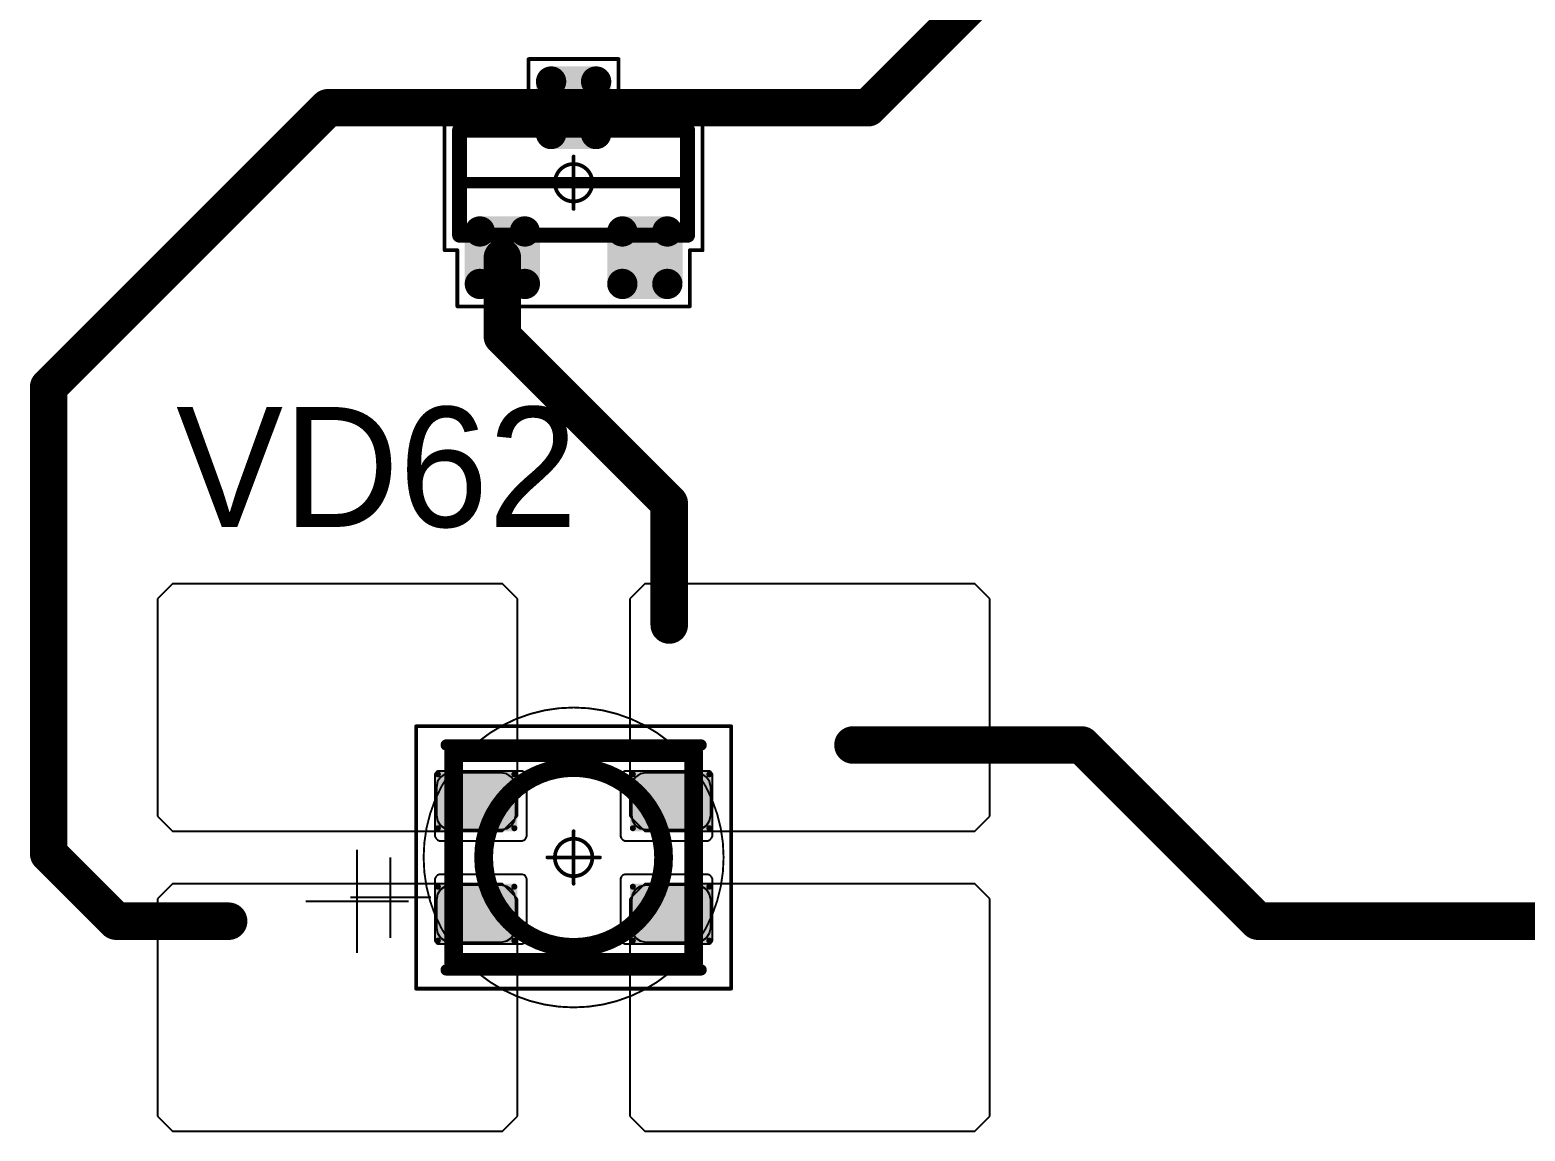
# Model space of a CAD drawing. Header units: millimetres. Extents: x 0 to 400, y 0 to 514.
# Drawn here: x 272.75 to 292.69, y 448.85 to 463.54 of the extents above; entities that cross this region are included whole.
import ezdxf

# ---------------------------------------------------------------- set-up
doc = ezdxf.new("R2010")
doc.units = ezdxf.units.MM
for name, color, linetype in [('Mechanical13', 56, 'Continuous'), ('Mechanical15', 56, 'Continuous'), ('Mechanical2', 216, 'Continuous'), ('TopLayer', 1, 'Continuous'), ('TopOverlay', 2, 'Continuous'), ('TopPaste', 8, 'Continuous'), ('TopSolder', 216, 'Continuous')]:
    doc.layers.add(name, color=color, linetype=linetype)

# ---------------------------------------------------------------- blocks, each defined once
blk = doc.blocks.new('SOT23_120')
at = {"layer": 'Mechanical13', "const_width": 0.2}
for points in [[(-0.7, 1.52), (0.7, 1.52)], [(-0.7, 1.52), (-0.7, -1.52)], [(0.7, 1.52), (0.7, -1.52)], [(-0.7, -1.52), (0.7, -1.52)]]:
    blk.add_lwpolyline(points, dxfattribs=at)
at = {"layer": 'Mechanical13', "const_width": 0.1}
for points in [[(-0.75, 1.52, 1), (-0.65, 1.52, 1)], [(-0.75, 1.52, 1), (-0.65, 1.52, 1)], [(0.65, 1.52, 1), (0.75, 1.52, 1)], [(0.65, 1.52, 1), (0.75, 1.52, 1)], [(-0.75, -1.52, 1), (-0.65, -1.52, 1)], [(-0.75, -1.52, 1), (-0.65, -1.52, 1)], [(0.65, -1.52, 1), (0.75, -1.52, 1)], [(0.65, -1.52, 1), (0.75, -1.52, 1)]]:
    blk.add_lwpolyline(points, format="xyb", close=True, dxfattribs=at)
at = {"layer": 'Mechanical15', "const_width": 0.05}
for points in [[(-0.9, 1.72), (-0.9, 1.55)], [(-0.9, 1.72), (0.9, 1.72)], [(0.9, 1.72), (0.9, 0.6)], [(-1.65, 1.55), (-1.65, -1.55)], [(-1.65, 1.55), (-0.9, 1.55)], [(0.9, 0.6), (1.65, 0.6)], [(1.65, 0.6), (1.65, -0.6)], [(0, 0.35), (0, -0.35)], [(-0.35, 0), (0.35, 0)], [(0.9, -0.6), (1.65, -0.6)], [(0.9, -0.6), (0.9, -1.72)], [(-1.65, -1.55), (-0.9, -1.55)], [(-0.9, -1.55), (-0.9, -1.72)], [(-0.9, -1.72), (0.9, -1.72)]]:
    blk.add_lwpolyline(points, dxfattribs=at)
at = {"layer": 'Mechanical15'}
for points, const_width in [([(-0.913, 1.72, 1), (-0.888, 1.72, 1)], 0.025), ([(-0.913, 1.72, 1), (-0.888, 1.72, 1)], 0.025), ([(0.888, 1.72, 1), (0.913, 1.72, 1)], 0.025), ([(0.888, 1.72, 1), (0.913, 1.72, 1)], 0.025), ([(-1.662, 1.55, 1), (-1.637, 1.55, 1)], 0.025), ([(-1.662, 1.55, 1), (-1.637, 1.55, 1)], 0.025), ([(-0.913, 1.55, 1), (-0.888, 1.55, 1)], 0.025), ([(-0.913, 1.55, 1), (-0.888, 1.55, 1)], 0.025), ([(0.888, 0.6, 1), (0.913, 0.6, 1)], 0.025), ([(0.888, 0.6, 1), (0.913, 0.6, 1)], 0.025), ([(1.637, 0.6, 1), (1.662, 0.6, 1)], 0.025), ([(1.637, 0.6, 1), (1.662, 0.6, 1)], 0.025), ([(0.25, 0, 1), (-0.25, 0, 1)], 0.05), ([(-0.012, 0.35, 1), (0.012, 0.35, 1)], 0.025), ([(-0.362, 0, 1), (-0.337, 0, 1)], 0.025), ([(-0.262, 0, 1), (-0.238, 0, 1)], 0.025), ([(0.238, 0, 1), (0.262, 0, 1)], 0.025), ([(0.337, 0, 1), (0.362, 0, 1)], 0.025), ([(-0.012, -0.35, 1), (0.012, -0.35, 1)], 0.025), ([(0.888, -0.6, 1), (0.913, -0.6, 1)], 0.025), ([(0.888, -0.6, 1), (0.913, -0.6, 1)], 0.025), ([(1.637, -0.6, 1), (1.662, -0.6, 1)], 0.025), ([(1.637, -0.6, 1), (1.662, -0.6, 1)], 0.025), ([(-1.662, -1.55, 1), (-1.637, -1.55, 1)], 0.025), ([(-1.662, -1.55, 1), (-1.637, -1.55, 1)], 0.025), ([(-0.913, -1.55, 1), (-0.888, -1.55, 1)], 0.025), ([(-0.913, -1.55, 1), (-0.888, -1.55, 1)], 0.025), ([(-0.913, -1.72, 1), (-0.888, -1.72, 1)], 0.025), ([(-0.913, -1.72, 1), (-0.888, -1.72, 1)], 0.025), ([(0.888, -1.72, 1), (0.913, -1.72, 1)], 0.025), ([(0.888, -1.72, 1), (0.913, -1.72, 1)], 0.025)]:
    blk.add_lwpolyline(points, format="xyb", close=True, dxfattribs=dict(at, const_width=const_width))
at = {"layer": 'TopLayer', "const_width": 0.1}
for points in [[(-1.4, 1.25, 1), (-1.3, 1.25, 1)], [(-0.7, 1.25, 1), (-0.6, 1.25, 1)], [(-1.4, 0.65, 1), (-1.3, 0.65, 1)], [(-0.7, 0.65, 1), (-0.6, 0.65, 1)], [(0.6, 0.3, 1), (0.7, 0.3, 1)], [(1.3, 0.3, 1), (1.4, 0.3, 1)], [(0.6, -0.3, 1), (0.7, -0.3, 1)], [(1.3, -0.3, 1), (1.4, -0.3, 1)], [(-1.4, -0.65, 1), (-1.3, -0.65, 1)], [(-0.7, -0.65, 1), (-0.6, -0.65, 1)], [(-1.4, -1.25, 1), (-1.3, -1.25, 1)], [(-0.7, -1.25, 1), (-0.6, -1.25, 1)]]:
    blk.add_lwpolyline(points, format="xyb", close=True, dxfattribs=at)
at = {"layer": 'TopLayer'}
for points in [[(-1.45, 1.25), (-1.45, 0.65), (-0.55, 1.25), (-0.55, 0.65)], [(-1.35, 1.35), (-1.35, 0.55), (-0.65, 1.35), (-0.65, 0.55)], [(0.65, 0.4), (0.65, -0.4), (1.35, 0.4), (1.35, -0.4)], [(0.55, 0.3), (0.55, -0.3), (1.45, 0.3), (1.45, -0.3)], [(-1.35, -0.55), (-1.35, -1.35), (-0.65, -0.55), (-0.65, -1.35)], [(-1.45, -0.65), (-1.45, -1.25), (-0.55, -0.65), (-0.55, -1.25)]]:
    blk.add_solid(points, dxfattribs=at)
at = {"layer": 'TopOverlay', "const_width": 0.15}
blk.add_lwpolyline([(0, 1.5), (0, -1.5)], dxfattribs=at)
at = {"layer": 'TopOverlay', "const_width": 0.075}
for points in [[(-0.038, 1.5, 1), (0.038, 1.5, 1)], [(-0.038, -1.5, 1), (0.038, -1.5, 1)]]:
    blk.add_lwpolyline(points, format="xyb", close=True, dxfattribs=at)
at = {"layer": 'TopPaste', "const_width": 0.075}
for points in [[(-1.387, 1.25, 1), (-1.313, 1.25, 1)], [(-0.687, 1.25, 1), (-0.613, 1.25, 1)], [(-1.387, 0.65, 1), (-1.313, 0.65, 1)], [(-0.687, 0.65, 1), (-0.613, 0.65, 1)], [(0.613, 0.3, 1), (0.687, 0.3, 1)], [(1.313, 0.3, 1), (1.387, 0.3, 1)], [(0.613, -0.3, 1), (0.687, -0.3, 1)], [(1.313, -0.3, 1), (1.387, -0.3, 1)], [(-1.387, -0.65, 1), (-1.313, -0.65, 1)], [(-0.687, -0.65, 1), (-0.613, -0.65, 1)], [(-1.387, -1.25, 1), (-1.313, -1.25, 1)], [(-0.687, -1.25, 1), (-0.613, -1.25, 1)]]:
    blk.add_lwpolyline(points, format="xyb", close=True, dxfattribs=at)
at = {"layer": 'TopPaste'}
for points in [[(-1.425, 1.25), (-1.425, 0.65), (-0.575, 1.25), (-0.575, 0.65)], [(-1.35, 1.325), (-1.35, 0.575), (-0.65, 1.325), (-0.65, 0.575)], [(0.575, 0.3), (0.575, -0.3), (1.425, 0.3), (1.425, -0.3)], [(0.65, 0.375), (0.65, -0.375), (1.35, 0.375), (1.35, -0.375)], [(-1.35, -0.575), (-1.35, -1.325), (-0.65, -0.575), (-0.65, -1.325)], [(-1.425, -0.65), (-1.425, -1.25), (-0.575, -0.65), (-0.575, -1.25)]]:
    blk.add_solid(points, dxfattribs=at)
at = {"layer": 'TopSolder', "const_width": 0.202}
for points in [[(-1.451, 1.25, 1), (-1.249, 1.25, 1)], [(-0.751, 1.25, 1), (-0.549, 1.25, 1)], [(-1.451, 0.65, 1), (-1.249, 0.65, 1)], [(-0.751, 0.65, 1), (-0.549, 0.65, 1)], [(0.549, 0.3, 1), (0.751, 0.3, 1)], [(1.249, 0.3, 1), (1.451, 0.3, 1)], [(0.549, -0.3, 1), (0.751, -0.3, 1)], [(1.249, -0.3, 1), (1.451, -0.3, 1)], [(-1.451, -0.65, 1), (-1.249, -0.65, 1)], [(-0.751, -0.65, 1), (-0.549, -0.65, 1)], [(-1.451, -1.25, 1), (-1.249, -1.25, 1)], [(-0.751, -1.25, 1), (-0.549, -1.25, 1)]]:
    blk.add_lwpolyline(points, format="xyb", close=True, dxfattribs=at)
at = {"layer": 'TopSolder'}
for points in [[(-1.35, 1.452), (-1.35, 0.448), (-0.65, 1.452), (-0.65, 0.448)], [(-1.552, 1.25), (-1.552, 0.65), (-0.448, 1.25), (-0.448, 0.65)], [(0.65, 0.502), (0.65, -0.502), (1.35, 0.502), (1.35, -0.502)], [(0.448, 0.3), (0.448, -0.3), (1.552, 0.3), (1.552, -0.3)], [(-1.35, -0.448), (-1.35, -1.452), (-0.65, -0.448), (-0.65, -1.452)], [(-1.552, -0.65), (-1.552, -1.25), (-0.448, -0.65), (-0.448, -1.25)]]:
    blk.add_solid(points, dxfattribs=at)
blk = doc.blocks.new('E65F_293')
at = {"layer": 'Mechanical13'}
for p, q in [((2.441, 1.071), (2.441, 0)), ((1.905, 0.536), (2.976, 0.536))]:
    blk.add_line(p, q, dxfattribs=at)
at = {"layer": 'Mechanical13', "const_width": 0.25}
for points in [[(-1.6, 1.4), (-1.6, -1.4)], [(1.6, 1.4), (-1.6, 1.4)], [(1.6, 1.4), (1.6, -1.4)], [(1.6, -1.4), (-1.6, -1.4)]]:
    blk.add_lwpolyline(points, dxfattribs=at)
at = {"layer": 'Mechanical13'}
for points, const_width in [([(-1.663, 1.4, 1), (-1.538, 1.4, 1)], 0.125), ([(-1.663, 1.4, 1), (-1.538, 1.4, 1)], 0.125), ([(1.537, 1.4, 1), (1.662, 1.4, 1)], 0.125), ([(1.537, 1.4, 1), (1.662, 1.4, 1)], 0.125), ([(1.2, 0, 1), (-1.2, 0, 1)], 0.25), ([(-1.263, 0, 1), (-1.138, 0, 1)], 0.125), ([(1.137, 0, 1), (1.262, 0, 1)], 0.125), ([(-1.663, -1.4, 1), (-1.538, -1.4, 1)], 0.125), ([(-1.663, -1.4, 1), (-1.538, -1.4, 1)], 0.125), ([(1.537, -1.4, 1), (1.662, -1.4, 1)], 0.125), ([(1.537, -1.4, 1), (1.662, -1.4, 1)], 0.125)]:
    blk.add_lwpolyline(points, format="xyb", close=True, dxfattribs=dict(at, const_width=const_width))
at = {"layer": 'Mechanical15', "const_width": 0.05}
for points in [[(2.1, 1.75), (-2.1, 1.75)], [(-2.1, 1.75), (-2.1, -1.75)], [(2.1, 1.75), (2.1, -1.75)], [(0, 0.35), (0, -0.35)], [(0, 0.35), (0, -0.35)], [(0.35, 0), (-0.35, 0)], [(0.35, 0), (-0.35, 0)], [(2.1, -1.75), (-2.1, -1.75)]]:
    blk.add_lwpolyline(points, dxfattribs=at)
at = {"layer": 'Mechanical15'}
for points, const_width in [([(-2.113, 1.75, 1), (-2.088, 1.75, 1)], 0.025), ([(-2.113, 1.75, 1), (-2.088, 1.75, 1)], 0.025), ([(2.087, 1.75, 1), (2.112, 1.75, 1)], 0.025), ([(2.087, 1.75, 1), (2.112, 1.75, 1)], 0.025), ([(0.25, 0, 1), (-0.25, 0, 1)], 0.05), ([(0.25, 0, 1), (-0.25, 0, 1)], 0.05), ([(-0.013, 0.35, 1), (0.012, 0.35, 1)], 0.025), ([(-0.013, 0.35, 1), (0.012, 0.35, 1)], 0.025), ([(-0.363, 0, 1), (-0.338, 0, 1)], 0.025), ([(-0.363, 0, 1), (-0.338, 0, 1)], 0.025), ([(-0.263, 0, 1), (-0.238, 0, 1)], 0.025), ([(-0.263, 0, 1), (-0.238, 0, 1)], 0.025), ([(0.237, 0, 1), (0.262, 0, 1)], 0.025), ([(0.237, 0, 1), (0.262, 0, 1)], 0.025), ([(0.337, 0, 1), (0.362, 0, 1)], 0.025), ([(0.337, 0, 1), (0.362, 0, 1)], 0.025), ([(-0.013, -0.35, 1), (0.012, -0.35, 1)], 0.025), ([(-0.013, -0.35, 1), (0.012, -0.35, 1)], 0.025), ([(-2.113, -1.75, 1), (-2.088, -1.75, 1)], 0.025), ([(-2.113, -1.75, 1), (-2.088, -1.75, 1)], 0.025), ([(2.087, -1.75, 1), (2.112, -1.75, 1)], 0.025), ([(2.087, -1.75, 1), (2.112, -1.75, 1)], 0.025)]:
    blk.add_lwpolyline(points, format="xyb", close=True, dxfattribs=dict(at, const_width=const_width))
at = {"layer": 'TopLayer'}
for p, q in [((-5.35, 3.65), (-5.55, 3.45)), ((-0.95, 3.65), (-5.35, 3.65)), ((-5.35, 3.65), (-5.35, 3.65)), ((-0.75, 3.45), (-0.95, 3.65)), ((0.95, 3.65), (0.75, 3.45)), ((5.35, 3.65), (0.95, 3.65)), ((0.95, 3.65), (0.95, 3.65)), ((5.55, 3.45), (5.35, 3.65)), ((-5.55, 3.45), (-5.55, 3.45)), ((-5.55, 3.45), (-5.55, 0.55)), ((-0.75, 0.55), (-0.75, 3.45)), ((0.75, 3.45), (0.75, 3.45)), ((0.75, 3.45), (0.75, 0.55)), ((5.55, 0.55), (5.55, 3.45)), ((-5.55, 0.55), (-5.35, 0.35)), ((-0.95, 0.35), (-0.75, 0.55)), ((0.75, 0.55), (0.95, 0.35)), ((5.35, 0.35), (5.55, 0.55)), ((-5.35, 0.35), (-0.95, 0.35)), ((0.95, 0.35), (5.35, 0.35)), ((-5.35, -0.35), (-5.55, -0.55)), ((-0.95, -0.35), (-5.35, -0.35)), ((-5.35, -0.35), (-5.35, -0.35)), ((-0.75, -0.55), (-0.95, -0.35)), ((0.95, -0.35), (0.75, -0.55)), ((5.35, -0.35), (0.95, -0.35)), ((0.95, -0.35), (0.95, -0.35)), ((5.55, -0.55), (5.35, -0.35)), ((-5.55, -0.55), (-5.55, -0.55)), ((-5.55, -0.55), (-5.55, -3.45)), ((-0.75, -3.45), (-0.75, -0.55)), ((0.75, -0.55), (0.75, -0.55)), ((0.75, -0.55), (0.75, -3.45)), ((5.55, -3.45), (5.55, -0.55)), ((-5.55, -3.45), (-5.35, -3.65)), ((-0.95, -3.65), (-0.75, -3.45)), ((0.75, -3.45), (0.95, -3.65)), ((5.35, -3.65), (5.55, -3.45)), ((-5.35, -3.65), (-0.95, -3.65)), ((0.95, -3.65), (5.35, -3.65))]:
    blk.add_line(p, q, dxfattribs=at)
at = {"layer": 'TopLayer', "const_width": 0.04}
for points in [[(-1.83, 1.11, 1), (-1.79, 1.11, 1)], [(-0.81, 1.11, 1), (-0.77, 1.11, 1)], [(0.77, 1.11, 1), (0.81, 1.11, 1)], [(1.79, 1.11, 1), (1.83, 1.11, 1)], [(-1.83, 0.39, 1), (-1.79, 0.39, 1)], [(-0.81, 0.39, 1), (-0.77, 0.39, 1)], [(0.77, 0.39, 1), (0.81, 0.39, 1)], [(1.79, 0.39, 1), (1.83, 0.39, 1)], [(-1.83, -0.39, 1), (-1.79, -0.39, 1)], [(-0.81, -0.39, 1), (-0.77, -0.39, 1)], [(0.77, -0.39, 1), (0.81, -0.39, 1)], [(1.79, -0.39, 1), (1.83, -0.39, 1)], [(-1.83, -1.11, 1), (-1.79, -1.11, 1)], [(-0.81, -1.11, 1), (-0.77, -1.11, 1)], [(0.77, -1.11, 1), (0.81, -1.11, 1)], [(1.79, -1.11, 1), (1.83, -1.11, 1)]]:
    blk.add_lwpolyline(points, format="xyb", close=True, dxfattribs=at)
at = {"layer": 'TopLayer'}
for points in [[(-1.85, 1.11), (-1.85, 0.39), (-0.75, 1.11), (-0.75, 0.39)], [(-1.81, 1.15), (-1.81, 0.35), (-0.79, 1.15), (-0.79, 0.35)], [(0.75, 1.11), (0.75, 0.39), (1.85, 1.11), (1.85, 0.39)], [(0.79, 1.15), (0.79, 0.35), (1.81, 1.15), (1.81, 0.35)], [(-1.85, -0.39), (-1.85, -1.11), (-0.75, -0.39), (-0.75, -1.11)], [(-1.81, -0.35), (-1.81, -1.15), (-0.79, -0.35), (-0.79, -1.15)], [(0.75, -0.39), (0.75, -1.11), (1.85, -0.39), (1.85, -1.11)], [(0.79, -0.35), (0.79, -1.15), (1.81, -0.35), (1.81, -1.15)]]:
    blk.add_solid(points, dxfattribs=at)
at = {"layer": 'TopOverlay'}
for p, q in [((2.886, 1.271), (2.886, -0.1)), ((2.2, 0.586), (3.571, 0.586))]:
    blk.add_line(p, q, dxfattribs=at)
at = {"layer": 'TopOverlay', "const_width": 0.15}
for points in [[(1.7, 1.5), (-1.7, 1.5)], [(1.7, -1.5), (-1.7, -1.5)]]:
    blk.add_lwpolyline(points, dxfattribs=at)
at = {"layer": 'TopOverlay', "const_width": 0.075}
for points in [[(-1.738, 1.5, 1), (-1.663, 1.5, 1)], [(1.662, 1.5, 1), (1.737, 1.5, 1)], [(-1.738, -1.5, 1), (-1.663, -1.5, 1)], [(1.662, -1.5, 1), (1.737, -1.5, 1)]]:
    blk.add_lwpolyline(points, format="xyb", close=True, dxfattribs=at)
at = {"layer": 'TopPaste'}
for p, q in [((-1.814, 1.011), (-1.829, 0.938)), ((-1.773, 1.073), (-1.814, 1.011)), ((-1.711, 1.114), (-1.773, 1.073)), ((-1.638, 1.129), (-1.711, 1.114)), ((-0.963, 1.129), (-1.638, 1.129)), ((-0.889, 1.114), (-0.963, 1.129)), ((-0.827, 1.073), (-0.889, 1.114)), ((-0.786, 1.011), (-0.827, 1.073)), ((-0.771, 0.938), (-0.786, 1.011)), ((0.786, 1.011), (0.771, 0.938)), ((0.827, 1.073), (0.786, 1.011)), ((0.889, 1.114), (0.827, 1.073)), ((0.962, 1.129), (0.889, 1.114)), ((1.637, 1.129), (0.962, 1.129)), ((1.711, 1.114), (1.637, 1.129)), ((1.773, 1.073), (1.711, 1.114)), ((1.814, 1.011), (1.773, 1.073)), ((1.829, 0.938), (1.814, 1.011)), ((-1.829, 0.938), (-1.829, 0.563)), ((-0.771, 0.563), (-0.771, 0.938)), ((0.771, 0.938), (0.771, 0.563)), ((1.829, 0.563), (1.829, 0.938)), ((-1.829, 0.563), (-1.814, 0.489)), ((-1.814, 0.489), (-1.773, 0.427)), ((-1.773, 0.427), (-1.711, 0.386)), ((-0.889, 0.386), (-0.827, 0.427)), ((-0.827, 0.427), (-0.786, 0.489)), ((-0.786, 0.489), (-0.771, 0.563)), ((0.771, 0.563), (0.786, 0.489)), ((0.786, 0.489), (0.827, 0.427)), ((0.827, 0.427), (0.889, 0.386)), ((1.711, 0.386), (1.773, 0.427)), ((1.773, 0.427), (1.814, 0.489)), ((1.814, 0.489), (1.829, 0.563)), ((-1.711, 0.386), (-1.638, 0.371)), ((-1.638, 0.371), (-0.963, 0.371)), ((-0.963, 0.371), (-0.889, 0.386)), ((0.889, 0.386), (0.962, 0.371)), ((0.962, 0.371), (1.637, 0.371)), ((1.637, 0.371), (1.711, 0.386)), ((-1.711, -0.386), (-1.773, -0.427)), ((-1.638, -0.371), (-1.711, -0.386)), ((-0.963, -0.371), (-1.638, -0.371)), ((-0.889, -0.386), (-0.963, -0.371)), ((-0.827, -0.427), (-0.889, -0.386)), ((0.889, -0.386), (0.827, -0.427)), ((0.962, -0.371), (0.889, -0.386)), ((1.637, -0.371), (0.962, -0.371)), ((1.711, -0.386), (1.637, -0.371)), ((1.773, -0.427), (1.711, -0.386)), ((-1.814, -0.489), (-1.829, -0.563)), ((-1.829, -0.563), (-1.829, -0.938)), ((-1.773, -0.427), (-1.814, -0.489)), ((-0.786, -0.489), (-0.827, -0.427)), ((-0.771, -0.563), (-0.786, -0.489)), ((-0.771, -0.938), (-0.771, -0.563)), ((0.786, -0.489), (0.771, -0.563)), ((0.771, -0.563), (0.771, -0.938)), ((0.827, -0.427), (0.786, -0.489)), ((1.814, -0.489), (1.773, -0.427)), ((1.829, -0.563), (1.814, -0.489)), ((1.829, -0.938), (1.829, -0.563)), ((-1.829, -0.938), (-1.814, -1.011)), ((-0.786, -1.011), (-0.771, -0.938)), ((0.771, -0.938), (0.786, -1.011)), ((1.814, -1.011), (1.829, -0.938)), ((-1.814, -1.011), (-1.773, -1.073)), ((-1.773, -1.073), (-1.711, -1.114)), ((-1.711, -1.114), (-1.638, -1.129)), ((-1.638, -1.129), (-0.963, -1.129)), ((-0.963, -1.129), (-0.889, -1.114)), ((-0.889, -1.114), (-0.827, -1.073)), ((-0.827, -1.073), (-0.786, -1.011)), ((0.786, -1.011), (0.827, -1.073)), ((0.827, -1.073), (0.889, -1.114)), ((0.889, -1.114), (0.962, -1.129)), ((0.962, -1.129), (1.637, -1.129)), ((1.637, -1.129), (1.711, -1.114)), ((1.711, -1.114), (1.773, -1.073)), ((1.773, -1.073), (1.814, -1.011))]:
    blk.add_line(p, q, dxfattribs=at)
at = {"layer": 'TopSolder'}
for p, q in [((-1.842, 1.129), (-1.85, 1.111)), ((-1.85, 1.111), (-1.85, 1.101)), ((-1.85, 1.101), (-1.85, 1.101)), ((-1.85, 1.101), (-1.85, 0.301)), ((-1.828, 1.143), (-1.842, 1.129)), ((-1.81, 1.151), (-1.828, 1.143)), ((-1.8, 1.151), (-1.81, 1.151)), ((-0.7, 1.151), (-1.8, 1.151)), ((-0.685, 1.151), (-0.7, 1.151)), ((-0.7, 1.151), (-0.7, 1.151)), ((-0.658, 1.139), (-0.685, 1.151)), ((-0.636, 1.118), (-0.658, 1.139)), ((-0.625, 1.09), (-0.636, 1.118)), ((-0.625, 1.076), (-0.625, 1.09)), ((-0.625, 0.301), (-0.625, 1.076)), ((0.636, 1.118), (0.625, 1.09)), ((0.625, 1.09), (0.625, 1.076)), ((0.625, 1.076), (0.625, 1.076)), ((0.625, 1.076), (0.625, 0.301)), ((0.657, 1.139), (0.636, 1.118)), ((0.685, 1.151), (0.657, 1.139)), ((0.7, 1.151), (0.685, 1.151)), ((1.8, 1.151), (0.7, 1.151)), ((1.81, 1.151), (1.8, 1.151)), ((1.8, 1.151), (1.8, 1.151)), ((1.828, 1.143), (1.81, 1.151)), ((1.842, 1.129), (1.828, 1.143)), ((1.85, 1.111), (1.842, 1.129)), ((1.85, 1.101), (1.85, 1.111)), ((1.85, 0.301), (1.85, 1.101)), ((-1.85, 0.301), (-1.85, 0.286)), ((-1.85, 0.286), (-1.839, 0.258)), ((-1.839, 0.258), (-1.818, 0.237)), ((-1.818, 0.237), (-1.79, 0.226)), ((-1.79, 0.226), (-1.775, 0.226)), ((-1.775, 0.226), (-1.775, 0.226)), ((-1.775, 0.226), (-0.7, 0.226)), ((-0.7, 0.226), (-0.685, 0.226)), ((-0.685, 0.226), (-0.658, 0.237)), ((-0.658, 0.237), (-0.636, 0.258)), ((-0.636, 0.258), (-0.625, 0.286)), ((-0.625, 0.286), (-0.625, 0.301)), ((-0.625, 0.301), (-0.625, 0.301)), ((0.625, 0.301), (0.625, 0.286)), ((0.625, 0.286), (0.636, 0.258)), ((0.636, 0.258), (0.657, 0.237)), ((0.657, 0.237), (0.685, 0.226)), ((0.685, 0.226), (0.7, 0.226)), ((0.7, 0.226), (0.7, 0.226)), ((0.7, 0.226), (1.775, 0.226)), ((1.775, 0.226), (1.79, 0.226)), ((1.79, 0.226), (1.817, 0.237)), ((1.817, 0.237), (1.839, 0.258)), ((1.839, 0.258), (1.85, 0.286)), ((1.85, 0.286), (1.85, 0.301)), ((1.85, 0.301), (1.85, 0.301)), ((-1.839, -0.257), (-1.85, -0.285)), ((-1.85, -0.285), (-1.85, -0.299)), ((-1.85, -0.299), (-1.85, -0.299)), ((-1.85, -0.299), (-1.85, -1.099)), ((-1.818, -0.236), (-1.839, -0.257)), ((-1.79, -0.224), (-1.818, -0.236)), ((-1.775, -0.224), (-1.79, -0.224)), ((-0.7, -0.224), (-1.775, -0.224)), ((-0.685, -0.224), (-0.7, -0.224)), ((-0.7, -0.224), (-0.7, -0.224)), ((-0.658, -0.236), (-0.685, -0.224)), ((-0.636, -0.257), (-0.658, -0.236)), ((-0.625, -0.285), (-0.636, -0.257)), ((-0.625, -0.299), (-0.625, -0.285)), ((-0.625, -1.074), (-0.625, -0.299)), ((0.636, -0.257), (0.625, -0.285)), ((0.625, -0.285), (0.625, -0.299)), ((0.625, -0.299), (0.625, -0.299)), ((0.625, -0.299), (0.625, -1.074)), ((0.657, -0.236), (0.636, -0.257)), ((0.685, -0.224), (0.657, -0.236)), ((0.7, -0.224), (0.685, -0.224)), ((1.775, -0.224), (0.7, -0.224)), ((1.79, -0.224), (1.775, -0.224)), ((1.775, -0.224), (1.775, -0.224)), ((1.817, -0.236), (1.79, -0.224)), ((1.839, -0.257), (1.817, -0.236)), ((1.85, -0.285), (1.839, -0.257)), ((1.85, -0.299), (1.85, -0.285)), ((1.85, -1.099), (1.85, -0.299)), ((-1.85, -1.099), (-1.85, -1.109)), ((-1.85, -1.109), (-1.842, -1.128)), ((-1.842, -1.128), (-1.828, -1.142)), ((-1.828, -1.142), (-1.81, -1.149)), ((-1.81, -1.149), (-1.8, -1.149)), ((-1.8, -1.149), (-0.7, -1.149)), ((-1.8, -1.149), (-1.8, -1.149)), ((-0.7, -1.149), (-0.685, -1.149)), ((-0.685, -1.149), (-0.658, -1.138)), ((-0.658, -1.138), (-0.636, -1.117)), ((-0.636, -1.117), (-0.625, -1.089)), ((-0.625, -1.089), (-0.625, -1.074)), ((-0.625, -1.074), (-0.625, -1.074)), ((0.625, -1.074), (0.625, -1.089)), ((0.625, -1.089), (0.636, -1.117)), ((0.636, -1.117), (0.657, -1.138)), ((0.657, -1.138), (0.685, -1.149)), ((0.685, -1.149), (0.7, -1.149)), ((0.7, -1.149), (1.8, -1.149)), ((0.7, -1.149), (0.7, -1.149)), ((1.8, -1.149), (1.81, -1.149)), ((1.81, -1.149), (1.828, -1.142)), ((1.828, -1.142), (1.842, -1.128)), ((1.842, -1.128), (1.85, -1.109)), ((1.85, -1.109), (1.85, -1.099)), ((1.85, -1.099), (1.85, -1.099))]:
    blk.add_line(p, q, dxfattribs=at)

msp = doc.modelspace()

# ---------------------------------------------------------------- linework, layer by layer
at = {"layer": 'Mechanical2'}
for points, const_width in [([(282, 452.5, 1), (278, 452.5, 1)], 0.0254), ([(280, 454.5, 1), (280, 454.5, 1)], 0.0005), ([(277.994, 452.5, 1), (278.006, 452.5, 1)], 0.0127), ([(278, 452.5, 1), (278, 452.5, 1)], 0.0005), ([(281.994, 452.5, 1), (282.006, 452.5, 1)], 0.0127), ([(282, 452.5, 1), (282, 452.5, 1)], 0.0005), ([(280, 450.5, 1), (280, 450.5, 1)], 0.0005)]:
    msp.add_lwpolyline(points, format="xyb", close=True, dxfattribs=dict(at, const_width=const_width))
at = {"layer": 'Mechanical2', "const_width": 0.001}
for points in [[(280, 450.5), (280, 454.5)], [(278, 452.5), (282, 452.5)]]:
    msp.add_lwpolyline(points, dxfattribs=at)
at = {"layer": 'TopLayer', "const_width": 0.5}
for points in [[(283.925, 462.5), (287.075, 465.65)], [(273, 458.775), (276.725, 462.5)], [(276.725, 462.5), (280, 462.5)], [(280, 462.5), (283.925, 462.5)], [(279.05, 459.45), (279.05, 460.5)], [(279.05, 459.45), (281.275, 457.225)], [(273, 452.55), (273, 458.775)], [(281.275, 455.6), (281.275, 457.225)], [(283.725, 454), (286.775, 454)], [(286.775, 454), (289.125, 451.65)], [(273, 452.55), (273.9, 451.65)], [(273.9, 451.65), (275.4, 451.65)], [(289.125, 451.65), (295.4, 451.65)]]:
    msp.add_lwpolyline(points, dxfattribs=at)
at = {"layer": 'TopLayer', "const_width": 0.25}
for points in [[(276.6, 462.5, 1), (276.85, 462.5, 1)], [(276.6, 462.5, 1), (276.85, 462.5, 1)], [(279.875, 462.5, 1), (280.125, 462.5, 1)], [(279.875, 462.5, 1), (280.125, 462.5, 1)], [(283.8, 462.5, 1), (284.05, 462.5, 1)], [(283.8, 462.5, 1), (284.05, 462.5, 1)], [(278.925, 460.5, 1), (279.175, 460.5, 1)], [(278.925, 459.45, 1), (279.175, 459.45, 1)], [(278.925, 459.45, 1), (279.175, 459.45, 1)], [(272.875, 458.775, 1), (273.125, 458.775, 1)], [(272.875, 458.775, 1), (273.125, 458.775, 1)], [(281.15, 457.225, 1), (281.4, 457.225, 1)], [(281.15, 457.225, 1), (281.4, 457.225, 1)], [(281.15, 455.6, 1), (281.4, 455.6, 1)], [(283.6, 454, 1), (283.85, 454, 1)], [(286.65, 454, 1), (286.9, 454, 1)], [(286.65, 454, 1), (286.9, 454, 1)], [(272.875, 452.55, 1), (273.125, 452.55, 1)], [(272.875, 452.55, 1), (273.125, 452.55, 1)], [(273.775, 451.65, 1), (274.025, 451.65, 1)], [(273.775, 451.65, 1), (274.025, 451.65, 1)], [(275.275, 451.65, 1), (275.525, 451.65, 1)], [(289, 451.65, 1), (289.25, 451.65, 1)], [(289, 451.65, 1), (289.25, 451.65, 1)]]:
    msp.add_lwpolyline(points, format="xyb", close=True, dxfattribs=at)

# ---------------------------------------------------------------- block references
for name, p, rotation in [('SOT23_120', (280, 461.5), 90), ('E65F_293', (280, 452.5), 180)]:
    msp.add_blockref(name, p, dxfattribs=dict(rotation=rotation))

# ---------------------------------------------------------------- texts
at = {"layer": 'TopOverlay'}
msp.add_text('VD62', height=1.6, dxfattribs=at).set_placement((274.699, 456.909))

doc.saveas('drawing.dxf')
